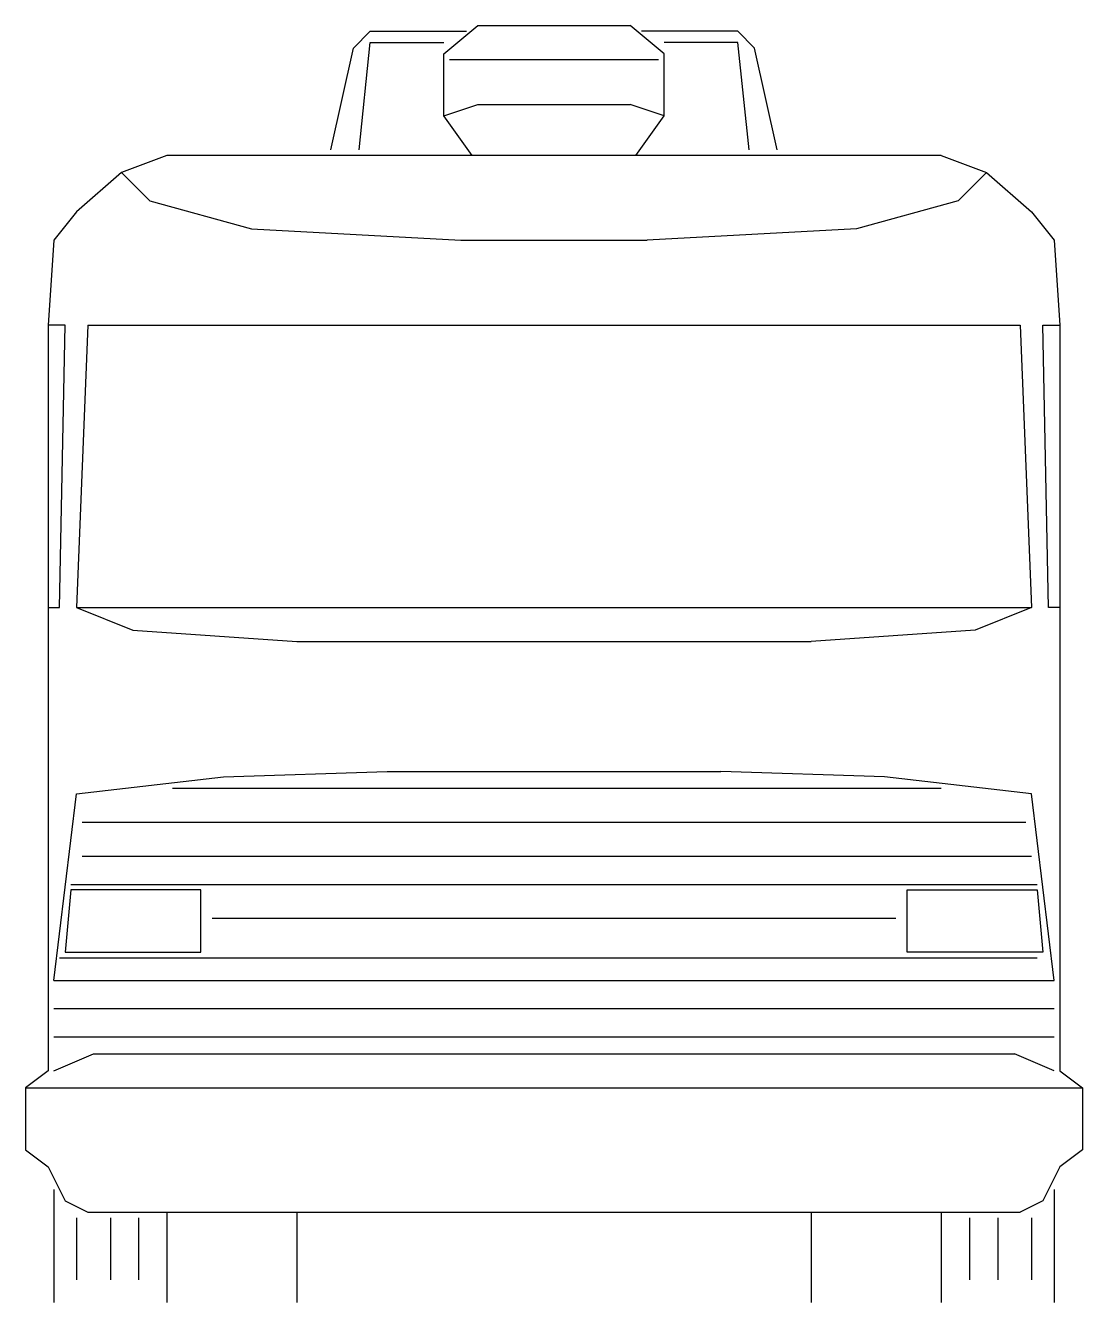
# Model space of a CAD drawing. Header units: millimetres. Extents: x -3170.69 to -3168.62, y 1883.4 to 1885.9.
import ezdxf

# ---------------------------------------------------------------- set-up
doc = ezdxf.new("R2010")
doc.units = ezdxf.units.MM
doc.header["$LTSCALE"] = 10
doc.layers.add('Veículos', color=2, linetype='Continuous')

msp = doc.modelspace()

# ---------------------------------------------------------------- linework, layer by layer
at = {"layer": 'Veículos'}
for p, q in [((-3169.8755, 1885.8445), (-3169.8091, 1885.8999)), ((-3169.8091, 1885.8999), (-3169.5102, 1885.8999)), ((-3169.4438, 1885.8445), (-3169.5102, 1885.8999)), ((-3170.0527, 1885.8556), (-3170.0195, 1885.8888)), ((-3170.0416, 1885.6563), (-3170.0195, 1885.8667)), ((-3170.0195, 1885.8888), (-3169.8313, 1885.8888)), ((-3170.0195, 1885.8667), (-3169.8755, 1885.8667)), ((-3169.2999, 1885.8888), (-3169.4881, 1885.8888)), ((-3169.2999, 1885.8667), (-3169.4438, 1885.8667)), ((-3169.2667, 1885.8556), (-3169.2999, 1885.8888)), ((-3169.2777, 1885.6563), (-3169.2999, 1885.8667)), ((-3170.097, 1885.6563), (-3170.0527, 1885.8556)), ((-3169.8755, 1885.7228), (-3169.8755, 1885.8445)), ((-3169.4438, 1885.7228), (-3169.4438, 1885.8445)), ((-3169.2224, 1885.6563), (-3169.2667, 1885.8556)), ((-3169.8645, 1885.8335), (-3169.4549, 1885.8335)), ((-3169.8755, 1885.7228), (-3169.8091, 1885.7449)), ((-3169.8091, 1885.7449), (-3169.5102, 1885.7449)), ((-3169.4438, 1885.7228), (-3169.5102, 1885.7449)), ((-3169.8202, 1885.6453), (-3169.8755, 1885.7228)), ((-3169.4991, 1885.6453), (-3169.4438, 1885.7228)), ((-3170.418, 1885.6453), (-3170.5066, 1885.6121)), ((-3168.9013, 1885.6453), (-3170.418, 1885.6453)), ((-3168.9013, 1885.6453), (-3168.8127, 1885.6121)), ((-3170.5066, 1885.6121), (-3170.5952, 1885.5346)), ((-3170.5066, 1885.6121), (-3170.4512, 1885.5567)), ((-3168.8127, 1885.6121), (-3168.8681, 1885.5567)), ((-3168.8127, 1885.6121), (-3168.7242, 1885.5346)), ((-3170.4512, 1885.5567), (-3170.252, 1885.5013)), ((-3168.8681, 1885.5567), (-3169.0674, 1885.5013)), ((-3170.5952, 1885.5346), (-3170.6394, 1885.4792)), ((-3168.7242, 1885.5346), (-3168.6799, 1885.4792)), ((-3170.252, 1885.5013), (-3169.8423, 1885.4792)), ((-3169.0674, 1885.5013), (-3169.477, 1885.4792)), ((-3170.6394, 1885.4792), (-3170.6505, 1885.3131)), ((-3169.8423, 1885.4792), (-3169.477, 1885.4792)), ((-3168.6799, 1885.4792), (-3168.6688, 1885.3131)), ((-3170.6173, 1885.3131), (-3170.6505, 1885.3131)), ((-3170.6505, 1885.3131), (-3170.6505, 1884.7596)), ((-3170.6284, 1884.7596), (-3170.6173, 1885.3131)), ((-3170.573, 1885.3131), (-3170.5952, 1884.7596)), ((-3170.573, 1885.3131), (-3168.7463, 1885.3131)), ((-3168.7463, 1885.3131), (-3168.7242, 1884.7596)), ((-3168.702, 1885.3131), (-3168.6688, 1885.3131)), ((-3168.691, 1884.7596), (-3168.702, 1885.3131)), ((-3168.6688, 1885.3131), (-3168.6688, 1884.7596)), ((-3170.6505, 1884.7596), (-3170.6284, 1884.7596)), ((-3170.6505, 1884.7596), (-3170.6505, 1883.8518)), ((-3170.5952, 1884.7596), (-3168.7242, 1884.7596)), ((-3170.5952, 1884.7596), (-3170.4844, 1884.7153)), ((-3168.7242, 1884.7596), (-3168.8349, 1884.7153)), ((-3168.6688, 1884.7596), (-3168.691, 1884.7596)), ((-3168.6688, 1884.7596), (-3168.6688, 1883.8518)), ((-3170.4844, 1884.7153), (-3170.1634, 1884.6932)), ((-3168.8349, 1884.7153), (-3169.1559, 1884.6932)), ((-3170.1634, 1884.6932), (-3169.1559, 1884.6932)), ((-3170.5952, 1884.3943), (-3170.3073, 1884.4275)), ((-3170.3073, 1884.4275), (-3169.9863, 1884.4385)), ((-3169.9863, 1884.4385), (-3169.3331, 1884.4385)), ((-3169.012, 1884.4275), (-3169.3331, 1884.4385)), ((-3168.7242, 1884.3943), (-3169.012, 1884.4275)), ((-3170.6394, 1884.0289), (-3170.5952, 1884.3943)), ((-3170.4069, 1884.4053), (-3168.9013, 1884.4053)), ((-3168.6799, 1884.0289), (-3168.7242, 1884.3943)), ((-3170.5841, 1884.3389), (-3168.7353, 1884.3389)), ((-3170.5841, 1884.2725), (-3168.7242, 1884.2725)), ((-3170.6062, 1884.2171), (-3168.7131, 1884.2171)), ((-3170.6062, 1884.2061), (-3170.6173, 1884.0843)), ((-3170.3516, 1884.2061), (-3170.6062, 1884.2061)), ((-3170.3516, 1884.0843), (-3170.3516, 1884.2061)), ((-3168.9677, 1884.0843), (-3168.9677, 1884.2061)), ((-3168.9677, 1884.2061), (-3168.7131, 1884.2061)), ((-3168.7131, 1884.2061), (-3168.702, 1884.0843)), ((-3170.3295, 1884.1507), (-3168.9899, 1884.1507)), ((-3170.6284, 1884.0732), (-3168.7131, 1884.0732)), ((-3170.6173, 1884.0843), (-3170.3516, 1884.0843)), ((-3168.702, 1884.0843), (-3168.9677, 1884.0843)), ((-3170.6394, 1884.0289), (-3168.6799, 1884.0289)), ((-3170.6394, 1883.9736), (-3168.6799, 1883.9736)), ((-3170.6394, 1883.9182), (-3168.6799, 1883.9182)), ((-3170.6394, 1883.8518), (-3170.5619, 1883.885)), ((-3170.5619, 1883.885), (-3168.7574, 1883.885)), ((-3168.6799, 1883.8518), (-3168.7574, 1883.885)), ((-3170.6505, 1883.8518), (-3170.6948, 1883.8186)), ((-3168.6688, 1883.8518), (-3168.6245, 1883.8186)), ((-3170.6948, 1883.8186), (-3168.6245, 1883.8186)), ((-3170.6948, 1883.8186), (-3170.6948, 1883.6968)), ((-3168.6245, 1883.8186), (-3168.6245, 1883.6968)), ((-3170.6948, 1883.6968), (-3170.6505, 1883.6636)), ((-3168.6245, 1883.6968), (-3168.6688, 1883.6636)), ((-3170.6505, 1883.6636), (-3170.6173, 1883.5972)), ((-3168.6688, 1883.6636), (-3168.702, 1883.5972)), ((-3170.6394, 1883.6193), (-3170.6394, 1883.3979)), ((-3168.6799, 1883.6193), (-3168.6799, 1883.3979)), ((-3170.6173, 1883.5972), (-3170.573, 1883.575)), ((-3168.702, 1883.5972), (-3168.7463, 1883.575)), ((-3170.5952, 1883.5639), (-3170.5952, 1883.4422)), ((-3170.573, 1883.575), (-3168.7463, 1883.575)), ((-3170.5287, 1883.5639), (-3170.5287, 1883.4422)), ((-3170.4734, 1883.5639), (-3170.4734, 1883.4422)), ((-3170.418, 1883.575), (-3170.418, 1883.3979)), ((-3170.1634, 1883.575), (-3170.1634, 1883.3979)), ((-3169.1559, 1883.575), (-3169.1559, 1883.3979)), ((-3168.9013, 1883.575), (-3168.9013, 1883.3979)), ((-3168.846, 1883.5639), (-3168.846, 1883.4422)), ((-3168.7906, 1883.5639), (-3168.7906, 1883.4422)), ((-3168.7242, 1883.5639), (-3168.7242, 1883.4422))]:
    msp.add_line(p, q, dxfattribs=at)

doc.saveas('drawing.dxf')
